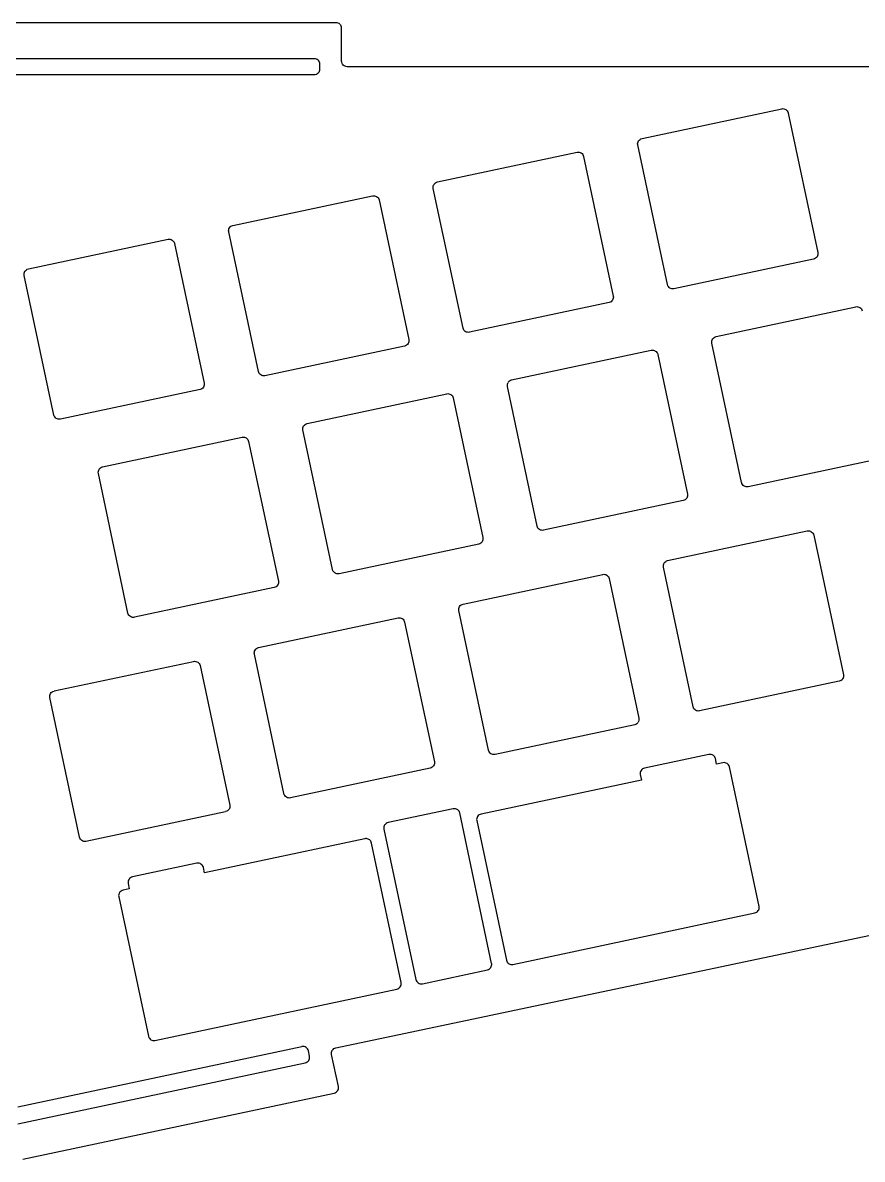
# Model space of a CAD drawing. Header units: millimetres. Extents: x 16 to 293, y 10 to 114.
# Drawn here: x 154 to 230.5, y 10.1 to 113.6 of the extents above; entities that cross this region are included whole.
import ezdxf

# ---------------------------------------------------------------- set-up
doc = ezdxf.new("R2010")
doc.units = ezdxf.units.MM
doc.layers.get('0').update_dxf_attribs({"lineweight": 25, "true_color": 0x000000})

# ---------------------------------------------------------------- blocks, each defined once
blk = doc.blocks.new('plate')
for p, q in [((29.35, 48.56), (-29.65, 48.56)), ((29.45, 48.55), (29.35, 48.56)), ((29.54, 48.52), (29.45, 48.55)), ((29.63, 48.48), (29.54, 48.52)), ((29.7, 48.42), (29.63, 48.48)), ((29.77, 48.34), (29.71, 48.41)), ((29.81, 48.25), (29.77, 48.34)), ((29.84, 48.16), (29.81, 48.25)), ((29.85, 48.06), (29.84, 48.16)), ((29.85, 45.06), (29.85, 48.06)), ((-27.65, 45.31), (27.35, 45.31)), ((27.35, 45.31), (27.44, 45.3)), ((27.44, 45.3), (27.53, 45.28)), ((27.53, 45.28), (27.62, 45.23)), ((27.62, 45.23), (27.7, 45.17)), ((27.7, 45.17), (27.76, 45.09)), ((27.76, 45.09), (27.81, 45.01)), ((27.81, 45.01), (27.84, 44.91)), ((27.84, 44.91), (27.85, 44.82)), ((27.85, 44.81), (27.85, 44.31)), ((29.86, 44.96), (29.85, 45.06)), ((29.89, 44.86), (29.86, 44.96)), ((29.93, 44.78), (29.89, 44.86)), ((30, 44.71), (29.93, 44.78)), ((30.07, 44.65), (30, 44.71)), ((30.16, 44.6), (30.07, 44.65)), ((30.25, 44.57), (30.16, 44.6)), ((30.35, 44.56), (30.25, 44.57)), ((94.59, 44.56), (30.35, 44.56)), ((27.35, 43.81), (-27.65, 43.81)), ((27.45, 43.82), (27.35, 43.81)), ((27.55, 43.85), (27.45, 43.82)), ((27.63, 43.9), (27.55, 43.85)), ((27.7, 43.96), (27.63, 43.9)), ((27.77, 44.04), (27.71, 43.96)), ((27.81, 44.12), (27.77, 44.04)), ((27.84, 44.21), (27.81, 44.12)), ((27.85, 44.31), (27.84, 44.21)), ((57.22, 38.02), (69.94, 40.73)), ((57.22, 38.02), (69.94, 40.73)), ((69.94, 40.73), (70.03, 40.74)), ((69.94, 40.73), (70.03, 40.74)), ((70.03, 40.74), (70.13, 40.73)), ((70.03, 40.74), (70.13, 40.73)), ((70.13, 40.73), (70.22, 40.7)), ((70.13, 40.73), (70.22, 40.7)), ((70.22, 40.7), (70.31, 40.66)), ((70.22, 40.7), (70.31, 40.66)), ((70.31, 40.66), (70.39, 40.6)), ((70.31, 40.66), (70.39, 40.6)), ((70.39, 40.6), (70.45, 40.53)), ((70.39, 40.6), (70.45, 40.53)), ((70.45, 40.53), (70.49, 40.45)), ((70.45, 40.53), (70.49, 40.45)), ((70.49, 40.45), (70.53, 40.35)), ((70.49, 40.45), (70.53, 40.35)), ((70.53, 40.34), (73.23, 27.62)), ((70.53, 40.34), (73.23, 27.62)), ((56.82, 37.53), (56.83, 37.63)), ((56.82, 37.53), (56.83, 37.63)), ((56.84, 37.43), (56.82, 37.53)), ((56.84, 37.43), (56.82, 37.53)), ((56.83, 37.63), (56.86, 37.72)), ((56.83, 37.63), (56.86, 37.72)), ((59.54, 24.71), (56.84, 37.43)), ((59.54, 24.71), (56.84, 37.43)), ((56.86, 37.72), (56.9, 37.8)), ((56.86, 37.72), (56.9, 37.8)), ((56.91, 37.81), (56.96, 37.88)), ((56.91, 37.81), (56.96, 37.88)), ((56.96, 37.88), (57.04, 37.94)), ((56.96, 37.88), (57.04, 37.94)), ((57.04, 37.94), (57.12, 37.99)), ((57.04, 37.94), (57.12, 37.99)), ((57.12, 37.99), (57.22, 38.02)), ((57.12, 37.99), (57.22, 38.02)), ((38.59, 34.06), (51.3, 36.77)), ((38.59, 34.06), (51.3, 36.77)), ((51.3, 36.77), (51.4, 36.78)), ((51.3, 36.77), (51.4, 36.78)), ((51.4, 36.78), (51.49, 36.77)), ((51.4, 36.78), (51.49, 36.77)), ((51.49, 36.77), (51.58, 36.74)), ((51.49, 36.77), (51.58, 36.74)), ((51.58, 36.74), (51.67, 36.7)), ((51.58, 36.74), (51.67, 36.7)), ((51.67, 36.7), (51.75, 36.64)), ((51.67, 36.7), (51.75, 36.64)), ((51.75, 36.64), (51.82, 36.56)), ((51.75, 36.64), (51.82, 36.56)), ((51.82, 36.56), (51.86, 36.48)), ((51.82, 36.56), (51.86, 36.48)), ((51.86, 36.48), (51.89, 36.39)), ((51.86, 36.48), (51.89, 36.39)), ((51.9, 36.38), (54.6, 23.67)), ((51.9, 36.38), (54.6, 23.67)), ((38.19, 33.57), (38.2, 33.67)), ((38.19, 33.57), (38.2, 33.67)), ((38.2, 33.47), (38.19, 33.57)), ((38.2, 33.47), (38.19, 33.57)), ((38.2, 33.67), (38.23, 33.76)), ((38.2, 33.67), (38.23, 33.76)), ((40.91, 20.75), (38.2, 33.47)), ((40.91, 20.75), (38.2, 33.47)), ((38.23, 33.76), (38.27, 33.84)), ((38.23, 33.76), (38.27, 33.84)), ((38.27, 33.85), (38.33, 33.92)), ((38.27, 33.85), (38.33, 33.92)), ((38.33, 33.92), (38.4, 33.98)), ((38.33, 33.92), (38.4, 33.98)), ((38.4, 33.98), (38.49, 34.03)), ((38.4, 33.98), (38.49, 34.03)), ((38.49, 34.03), (38.58, 34.06)), ((38.49, 34.03), (38.58, 34.06)), ((19.95, 30.1), (32.67, 32.8)), ((19.95, 30.1), (32.67, 32.8)), ((32.67, 32.8), (32.76, 32.81)), ((32.67, 32.8), (32.76, 32.81)), ((32.76, 32.81), (32.85, 32.81)), ((32.76, 32.81), (32.85, 32.81)), ((32.85, 32.81), (32.95, 32.78)), ((32.85, 32.81), (32.95, 32.78)), ((32.95, 32.78), (33.04, 32.74)), ((32.95, 32.78), (33.04, 32.74)), ((33.04, 32.74), (33.11, 32.68)), ((33.04, 32.74), (33.11, 32.68)), ((33.11, 32.68), (33.18, 32.61)), ((33.11, 32.68), (33.18, 32.61)), ((33.18, 32.61), (33.23, 32.53)), ((33.18, 32.61), (33.23, 32.53)), ((33.23, 32.53), (33.26, 32.43)), ((33.23, 32.53), (33.26, 32.43)), ((33.26, 32.42), (35.97, 19.7)), ((33.26, 32.42), (35.97, 19.7)), ((19.77, 30.02), (19.86, 30.07)), ((19.77, 30.02), (19.86, 30.07)), ((19.86, 30.07), (19.95, 30.1)), ((19.86, 30.07), (19.95, 30.1)), ((19.56, 29.6), (19.57, 29.7)), ((19.56, 29.6), (19.57, 29.7)), ((19.57, 29.51), (19.56, 29.6)), ((19.57, 29.51), (19.56, 29.6)), ((19.57, 29.7), (19.59, 29.79)), ((19.57, 29.7), (19.59, 29.79)), ((22.27, 16.79), (19.57, 29.51)), ((22.27, 16.79), (19.57, 29.51)), ((19.59, 29.79), (19.64, 29.88)), ((19.59, 29.79), (19.64, 29.88)), ((19.64, 29.88), (19.69, 29.96)), ((19.64, 29.88), (19.69, 29.96)), ((19.69, 29.96), (19.77, 30.02)), ((19.69, 29.96), (19.77, 30.02)), ((1.32, 26.14), (14.04, 28.84)), ((1.32, 26.14), (14.04, 28.84)), ((14.04, 28.84), (14.13, 28.85)), ((14.04, 28.84), (14.13, 28.85)), ((14.13, 28.85), (14.23, 28.85)), ((14.13, 28.85), (14.23, 28.85)), ((14.23, 28.85), (14.32, 28.82)), ((14.23, 28.85), (14.32, 28.82)), ((14.32, 28.82), (14.41, 28.77)), ((14.32, 28.82), (14.41, 28.77)), ((14.41, 28.77), (14.49, 28.71)), ((14.41, 28.77), (14.49, 28.71)), ((14.49, 28.71), (14.55, 28.64)), ((14.49, 28.71), (14.55, 28.64)), ((14.55, 28.64), (14.6, 28.56)), ((14.55, 28.64), (14.6, 28.56)), ((14.6, 28.56), (14.63, 28.47)), ((14.6, 28.56), (14.63, 28.47)), ((14.63, 28.46), (17.33, 15.74)), ((14.63, 28.46), (17.33, 15.74)), ((72.85, 27.03), (60.13, 24.33)), ((72.85, 27.03), (60.13, 24.33)), ((72.94, 27.06), (72.85, 27.03)), ((72.94, 27.06), (72.85, 27.03)), ((73.03, 27.11), (72.94, 27.06)), ((73.03, 27.11), (72.94, 27.06)), ((73.1, 27.17), (73.03, 27.11)), ((73.1, 27.17), (73.03, 27.11)), ((73.16, 27.25), (73.1, 27.17)), ((73.16, 27.25), (73.1, 27.17)), ((73.21, 27.34), (73.16, 27.25)), ((73.21, 27.34), (73.16, 27.25)), ((73.24, 27.43), (73.21, 27.34)), ((73.24, 27.43), (73.21, 27.34)), ((73.23, 27.62), (73.24, 27.53)), ((73.23, 27.62), (73.24, 27.53)), ((73.24, 27.53), (73.24, 27.43)), ((73.24, 27.53), (73.24, 27.43)), ((0.96, 25.84), (1, 25.92)), ((0.96, 25.84), (1, 25.92)), ((1.01, 25.92), (1.06, 26)), ((1.01, 25.92), (1.06, 26)), ((1.06, 26), (1.14, 26.06)), ((1.06, 26), (1.14, 26.06)), ((1.14, 26.06), (1.22, 26.11)), ((1.14, 26.06), (1.22, 26.11)), ((1.22, 26.11), (1.32, 26.14)), ((1.22, 26.11), (1.32, 26.14)), ((0.92, 25.64), (0.93, 25.74)), ((0.92, 25.64), (0.93, 25.74)), ((0.94, 25.55), (0.92, 25.64)), ((0.94, 25.55), (0.92, 25.64)), ((0.93, 25.74), (0.96, 25.84)), ((0.93, 25.74), (0.96, 25.84)), ((3.64, 12.83), (0.94, 25.55)), ((3.64, 12.83), (0.94, 25.55)), ((59.57, 24.61), (59.54, 24.71)), ((59.57, 24.61), (59.54, 24.71)), ((59.62, 24.53), (59.57, 24.61)), ((59.62, 24.53), (59.57, 24.61)), ((59.68, 24.46), (59.62, 24.53)), ((59.68, 24.46), (59.62, 24.53)), ((59.76, 24.4), (59.68, 24.46)), ((59.76, 24.4), (59.68, 24.46)), ((59.84, 24.35), (59.76, 24.4)), ((59.84, 24.35), (59.76, 24.4)), ((59.94, 24.33), (59.84, 24.35)), ((59.94, 24.33), (59.84, 24.35)), ((60.04, 24.32), (59.94, 24.33)), ((60.04, 24.32), (59.94, 24.33)), ((60.13, 24.33), (60.04, 24.32)), ((60.13, 24.33), (60.04, 24.32)), ((54.21, 23.07), (41.5, 20.37)), ((54.21, 23.07), (41.5, 20.37)), ((54.31, 23.1), (54.22, 23.07)), ((54.31, 23.1), (54.22, 23.07)), ((54.4, 23.15), (54.31, 23.1)), ((54.4, 23.15), (54.31, 23.1)), ((54.47, 23.22), (54.4, 23.15)), ((54.47, 23.22), (54.4, 23.15)), ((54.53, 23.29), (54.47, 23.22)), ((54.53, 23.29), (54.47, 23.22)), ((54.57, 23.38), (54.53, 23.29)), ((54.57, 23.38), (54.53, 23.29)), ((54.6, 23.47), (54.57, 23.38)), ((54.6, 23.47), (54.57, 23.38)), ((54.6, 23.67), (54.61, 23.57)), ((54.6, 23.67), (54.61, 23.57)), ((54.61, 23.57), (54.6, 23.47)), ((54.61, 23.57), (54.6, 23.47)), ((63.98, 19.98), (76.69, 22.69)), ((63.98, 19.98), (76.69, 22.69)), ((76.69, 22.69), (76.79, 22.7)), ((76.69, 22.69), (76.79, 22.7)), ((76.79, 22.7), (76.88, 22.69)), ((76.79, 22.7), (76.88, 22.69)), ((76.88, 22.69), (76.98, 22.66)), ((76.88, 22.69), (76.98, 22.66)), ((76.98, 22.66), (77.07, 22.62)), ((76.98, 22.66), (77.07, 22.62)), ((77.07, 22.62), (77.14, 22.56)), ((77.07, 22.62), (77.14, 22.56)), ((77.14, 22.56), (77.2, 22.49)), ((77.14, 22.56), (77.2, 22.49)), ((77.2, 22.49), (77.25, 22.41)), ((77.2, 22.49), (77.25, 22.41)), ((77.25, 22.41), (77.28, 22.31)), ((77.25, 22.41), (77.28, 22.31)), ((40.94, 20.65), (40.91, 20.75)), ((40.94, 20.65), (40.91, 20.75)), ((35.97, 19.7), (35.98, 19.61)), ((35.97, 19.7), (35.98, 19.61)), ((40.98, 20.57), (40.94, 20.65)), ((40.98, 20.57), (40.94, 20.65)), ((41.04, 20.5), (40.98, 20.57)), ((41.04, 20.5), (40.98, 20.57)), ((41.12, 20.44), (41.04, 20.5)), ((41.12, 20.44), (41.04, 20.5)), ((41.21, 20.39), (41.12, 20.44)), ((41.21, 20.39), (41.12, 20.44)), ((41.31, 20.37), (41.21, 20.39)), ((41.31, 20.37), (41.21, 20.39)), ((41.4, 20.36), (41.31, 20.37)), ((41.4, 20.36), (41.31, 20.37)), ((41.5, 20.37), (41.4, 20.36)), ((41.5, 20.37), (41.4, 20.36)), ((63.59, 19.58), (63.62, 19.68)), ((63.59, 19.58), (63.62, 19.68)), ((63.62, 19.68), (63.66, 19.76)), ((63.62, 19.68), (63.66, 19.76)), ((63.66, 19.77), (63.72, 19.84)), ((63.66, 19.77), (63.72, 19.84)), ((63.72, 19.84), (63.79, 19.9)), ((63.72, 19.84), (63.79, 19.9)), ((63.79, 19.9), (63.88, 19.95)), ((63.79, 19.9), (63.88, 19.95)), ((63.88, 19.95), (63.97, 19.98)), ((63.88, 19.95), (63.97, 19.98)), ((35.58, 19.11), (22.86, 16.41)), ((35.58, 19.11), (22.86, 16.41)), ((35.68, 19.14), (35.58, 19.11)), ((35.68, 19.14), (35.58, 19.11)), ((35.77, 19.19), (35.68, 19.14)), ((35.77, 19.19), (35.68, 19.14)), ((35.84, 19.26), (35.77, 19.19)), ((35.84, 19.26), (35.77, 19.19)), ((35.9, 19.33), (35.84, 19.26)), ((35.9, 19.33), (35.84, 19.26)), ((35.94, 19.42), (35.9, 19.33)), ((35.94, 19.42), (35.9, 19.33)), ((35.97, 19.51), (35.94, 19.42)), ((35.97, 19.51), (35.94, 19.42)), ((35.98, 19.61), (35.97, 19.51)), ((35.98, 19.61), (35.97, 19.51)), ((45.34, 16.02), (58.06, 18.73)), ((45.34, 16.02), (58.06, 18.73)), ((58.06, 18.73), (58.16, 18.74)), ((58.06, 18.73), (58.16, 18.74)), ((58.16, 18.74), (58.25, 18.73)), ((58.16, 18.74), (58.25, 18.73)), ((58.25, 18.73), (58.34, 18.71)), ((58.25, 18.73), (58.34, 18.71)), ((58.34, 18.71), (58.43, 18.66)), ((58.34, 18.71), (58.43, 18.66)), ((58.43, 18.66), (58.5, 18.61)), ((58.43, 18.66), (58.5, 18.61)), ((63.58, 19.48), (63.59, 19.58)), ((63.58, 19.48), (63.59, 19.58)), ((63.59, 19.39), (63.58, 19.48)), ((63.59, 19.39), (63.58, 19.48)), ((66.29, 6.68), (63.59, 19.39)), ((66.29, 6.68), (63.59, 19.39)), ((58.5, 18.61), (58.57, 18.53)), ((58.5, 18.61), (58.57, 18.53)), ((58.57, 18.53), (58.62, 18.45)), ((58.57, 18.53), (58.62, 18.45)), ((58.62, 18.45), (58.65, 18.35)), ((58.62, 18.45), (58.65, 18.35)), ((58.65, 18.34), (61.36, 5.63)), ((58.65, 18.34), (61.36, 5.63)), ((22.3, 16.69), (22.27, 16.78)), ((22.3, 16.69), (22.27, 16.78)), ((22.35, 16.61), (22.3, 16.69)), ((22.35, 16.61), (22.3, 16.69)), ((22.41, 16.54), (22.35, 16.61)), ((22.41, 16.54), (22.35, 16.61)), ((17.33, 15.54), (17.31, 15.45)), ((17.33, 15.54), (17.31, 15.45)), ((17.33, 15.74), (17.34, 15.64)), ((17.33, 15.74), (17.34, 15.64)), ((17.34, 15.64), (17.33, 15.54)), ((17.34, 15.64), (17.33, 15.54)), ((22.49, 16.48), (22.41, 16.54)), ((22.49, 16.48), (22.41, 16.54)), ((22.58, 16.43), (22.49, 16.48)), ((22.58, 16.43), (22.49, 16.48)), ((22.67, 16.4), (22.58, 16.43)), ((22.67, 16.4), (22.58, 16.43)), ((22.77, 16.4), (22.67, 16.4)), ((22.77, 16.4), (22.67, 16.4)), ((22.86, 16.41), (22.77, 16.4)), ((22.86, 16.41), (22.77, 16.4)), ((44.95, 15.53), (44.96, 15.63)), ((44.95, 15.53), (44.96, 15.63)), ((44.96, 15.63), (44.98, 15.72)), ((44.96, 15.63), (44.98, 15.72)), ((44.98, 15.72), (45.03, 15.8)), ((44.98, 15.72), (45.03, 15.8)), ((45.03, 15.81), (45.09, 15.88)), ((45.03, 15.81), (45.09, 15.88)), ((45.09, 15.88), (45.16, 15.94)), ((45.09, 15.88), (45.16, 15.94)), ((45.16, 15.94), (45.25, 15.99)), ((45.16, 15.94), (45.25, 15.99)), ((45.25, 15.99), (45.34, 16.02)), ((45.25, 15.99), (45.34, 16.02)), ((16.95, 15.15), (4.23, 12.45)), ((16.95, 15.15), (4.23, 12.45)), ((17.05, 15.18), (16.95, 15.15)), ((17.05, 15.18), (16.95, 15.15)), ((17.13, 15.23), (17.05, 15.18)), ((17.13, 15.23), (17.05, 15.18)), ((17.2, 15.29), (17.13, 15.23)), ((17.2, 15.29), (17.13, 15.23)), ((17.26, 15.37), (17.2, 15.29)), ((17.26, 15.37), (17.2, 15.29)), ((17.31, 15.45), (17.26, 15.37)), ((17.31, 15.45), (17.26, 15.37)), ((26.71, 12.06), (39.43, 14.76)), ((26.71, 12.06), (39.43, 14.76)), ((39.43, 14.76), (39.53, 14.78)), ((39.43, 14.76), (39.53, 14.78)), ((39.53, 14.78), (39.62, 14.77)), ((39.53, 14.78), (39.62, 14.77)), ((39.62, 14.77), (39.71, 14.74)), ((39.62, 14.77), (39.71, 14.74)), ((39.71, 14.74), (39.8, 14.7)), ((39.71, 14.74), (39.8, 14.7)), ((39.8, 14.69), (39.88, 14.63)), ((39.8, 14.69), (39.88, 14.63)), ((39.88, 14.63), (39.94, 14.57)), ((39.88, 14.63), (39.94, 14.57)), ((39.94, 14.57), (39.99, 14.48)), ((39.94, 14.57), (39.99, 14.48)), ((44.96, 15.43), (44.95, 15.53)), ((44.96, 15.43), (44.95, 15.53)), ((47.66, 2.72), (44.96, 15.43)), ((47.66, 2.72), (44.96, 15.43)), ((39.99, 14.48), (40.02, 14.38)), ((39.99, 14.48), (40.02, 14.38)), ((40.02, 14.38), (42.72, 1.66)), ((40.02, 14.38), (42.72, 1.66)), ((3.67, 12.73), (3.64, 12.83)), ((3.67, 12.73), (3.64, 12.83)), ((3.72, 12.65), (3.67, 12.73)), ((3.72, 12.65), (3.67, 12.73)), ((3.78, 12.58), (3.72, 12.65)), ((3.78, 12.58), (3.72, 12.65)), ((3.86, 12.52), (3.78, 12.58)), ((3.86, 12.52), (3.78, 12.58)), ((3.95, 12.47), (3.86, 12.51)), ((3.95, 12.47), (3.86, 12.51)), ((4.04, 12.44), (3.95, 12.47)), ((4.04, 12.44), (3.95, 12.47)), ((4.13, 12.44), (4.04, 12.44)), ((4.13, 12.44), (4.04, 12.44)), ((4.23, 12.45), (4.13, 12.44)), ((4.23, 12.45), (4.13, 12.44)), ((26.31, 11.56), (26.32, 11.66)), ((26.31, 11.56), (26.32, 11.66)), ((26.33, 11.47), (26.31, 11.56)), ((26.33, 11.47), (26.31, 11.56)), ((26.32, 11.66), (26.35, 11.76)), ((26.32, 11.66), (26.35, 11.76)), ((29.03, -1.25), (26.33, 11.47)), ((29.03, -1.25), (26.33, 11.47)), ((26.35, 11.76), (26.39, 11.85)), ((26.35, 11.76), (26.39, 11.85)), ((26.39, 11.85), (26.46, 11.92)), ((26.39, 11.85), (26.46, 11.92)), ((26.46, 11.92), (26.53, 11.98)), ((26.46, 11.92), (26.53, 11.98)), ((26.53, 11.98), (26.61, 12.03)), ((26.53, 11.98), (26.61, 12.03)), ((26.61, 12.03), (26.7, 12.06)), ((26.61, 12.03), (26.7, 12.06)), ((8.07, 8.1), (20.79, 10.8)), ((8.07, 8.1), (20.79, 10.8)), ((20.79, 10.8), (20.89, 10.82)), ((20.79, 10.8), (20.89, 10.82)), ((20.89, 10.82), (20.99, 10.81)), ((20.89, 10.82), (20.99, 10.81)), ((20.99, 10.81), (21.08, 10.78)), ((20.99, 10.81), (21.08, 10.78)), ((21.08, 10.78), (21.16, 10.74)), ((21.08, 10.78), (21.16, 10.74)), ((21.17, 10.74), (21.24, 10.67)), ((21.17, 10.74), (21.24, 10.67)), ((21.24, 10.67), (21.3, 10.6)), ((21.24, 10.67), (21.3, 10.6)), ((21.3, 10.6), (21.35, 10.51)), ((21.3, 10.6), (21.35, 10.51)), ((21.35, 10.51), (21.38, 10.42)), ((21.35, 10.51), (21.38, 10.42)), ((21.38, 10.42), (24.09, -2.3)), ((21.38, 10.42), (24.09, -2.3)), ((79.6, 8.99), (66.89, 6.29)), ((79.6, 8.99), (66.89, 6.29)), ((7.68, 7.61), (7.69, 7.71)), ((7.68, 7.61), (7.69, 7.71)), ((7.69, 7.51), (7.68, 7.61)), ((7.69, 7.51), (7.68, 7.61)), ((7.69, 7.71), (7.72, 7.8)), ((7.69, 7.71), (7.72, 7.8)), ((10.39, -5.21), (7.69, 7.51)), ((10.39, -5.21), (7.69, 7.51)), ((7.72, 7.8), (7.76, 7.89)), ((7.72, 7.8), (7.76, 7.89)), ((7.76, 7.89), (7.82, 7.96)), ((7.76, 7.89), (7.82, 7.96)), ((7.82, 7.96), (7.89, 8.02)), ((7.82, 7.96), (7.89, 8.02)), ((7.89, 8.02), (7.97, 8.07)), ((7.89, 8.02), (7.97, 8.07)), ((7.97, 8.07), (8.07, 8.1)), ((7.97, 8.07), (8.07, 8.1)), ((66.32, 6.58), (66.3, 6.67)), ((66.32, 6.58), (66.3, 6.67)), ((66.37, 6.49), (66.32, 6.58)), ((66.37, 6.49), (66.32, 6.58)), ((66.44, 6.42), (66.37, 6.49)), ((66.44, 6.42), (66.37, 6.49)), ((66.51, 6.36), (66.44, 6.42)), ((66.51, 6.36), (66.44, 6.42)), ((66.6, 6.31), (66.52, 6.36)), ((66.6, 6.31), (66.52, 6.36)), ((66.69, 6.29), (66.6, 6.31)), ((66.69, 6.29), (66.6, 6.31)), ((66.79, 6.28), (66.69, 6.29)), ((66.79, 6.28), (66.69, 6.29)), ((66.89, 6.29), (66.79, 6.28)), ((66.89, 6.29), (66.79, 6.28)), ((61.29, 5.25), (61.23, 5.18)), ((61.29, 5.25), (61.23, 5.18)), ((61.33, 5.34), (61.29, 5.25)), ((61.33, 5.34), (61.29, 5.25)), ((61.36, 5.43), (61.33, 5.34)), ((61.36, 5.43), (61.33, 5.34)), ((61.36, 5.63), (61.37, 5.53)), ((61.36, 5.63), (61.37, 5.53)), ((61.37, 5.53), (61.36, 5.43)), ((61.37, 5.53), (61.36, 5.43)), ((60.97, 5.03), (48.25, 2.33)), ((60.97, 5.03), (48.25, 2.33)), ((61.06, 5.06), (60.97, 5.03)), ((61.06, 5.06), (60.97, 5.03)), ((61.16, 5.11), (61.06, 5.06)), ((61.16, 5.11), (61.06, 5.06)), ((61.23, 5.18), (61.16, 5.11)), ((61.23, 5.18), (61.16, 5.11)), ((47.69, 2.62), (47.66, 2.71)), ((47.69, 2.62), (47.66, 2.71)), ((47.74, 2.53), (47.69, 2.62)), ((47.74, 2.53), (47.69, 2.62)), ((47.8, 2.46), (47.74, 2.53)), ((47.8, 2.46), (47.74, 2.53)), ((47.88, 2.4), (47.8, 2.46)), ((47.88, 2.4), (47.8, 2.46)), ((47.97, 2.35), (47.88, 2.4)), ((47.97, 2.35), (47.88, 2.4)), ((48.06, 2.33), (47.97, 2.35)), ((48.06, 2.33), (47.97, 2.35)), ((48.16, 2.32), (48.06, 2.33)), ((48.16, 2.32), (48.06, 2.33)), ((48.25, 2.33), (48.16, 2.32)), ((48.25, 2.33), (48.16, 2.32)), ((59.55, -0.43), (72.27, 2.27)), ((59.55, -0.43), (72.27, 2.27)), ((72.27, 2.27), (72.37, 2.28)), ((72.27, 2.27), (72.37, 2.28)), ((72.37, 2.28), (72.46, 2.27)), ((72.37, 2.28), (72.46, 2.27)), ((72.46, 2.27), (72.56, 2.25)), ((72.46, 2.27), (72.56, 2.25)), ((72.56, 2.25), (72.64, 2.2)), ((72.56, 2.25), (72.64, 2.2)), ((72.64, 2.2), (72.72, 2.14)), ((72.64, 2.2), (72.72, 2.14)), ((72.72, 2.14), (72.78, 2.07)), ((72.72, 2.14), (72.78, 2.07)), ((42.34, 1.07), (29.62, -1.63)), ((42.34, 1.07), (29.62, -1.63)), ((42.43, 1.1), (42.34, 1.07)), ((42.43, 1.1), (42.34, 1.07)), ((42.52, 1.15), (42.43, 1.1)), ((42.52, 1.15), (42.43, 1.1)), ((42.59, 1.21), (42.52, 1.15)), ((42.59, 1.21), (42.52, 1.15)), ((42.65, 1.29), (42.59, 1.21)), ((42.65, 1.29), (42.59, 1.21)), ((42.7, 1.37), (42.65, 1.29)), ((42.7, 1.37), (42.65, 1.29)), ((42.73, 1.47), (42.7, 1.37)), ((42.73, 1.47), (42.7, 1.37)), ((42.72, 1.66), (42.73, 1.57)), ((42.72, 1.66), (42.73, 1.57)), ((42.73, 1.57), (42.73, 1.47)), ((42.73, 1.57), (42.73, 1.47)), ((72.78, 2.07), (72.83, 1.99)), ((72.78, 2.07), (72.83, 1.99)), ((72.83, 1.99), (72.86, 1.89)), ((72.83, 1.99), (72.86, 1.89)), ((72.86, 1.89), (75.56, -10.83)), ((72.86, 1.89), (75.56, -10.83)), ((59.16, -0.83), (59.19, -0.74)), ((59.16, -0.83), (59.19, -0.74)), ((59.16, -0.93), (59.16, -0.83)), ((59.16, -0.93), (59.16, -0.83)), ((59.17, -1.03), (59.16, -0.93)), ((59.17, -1.03), (59.16, -0.93)), ((61.87, -13.74), (59.17, -1.03)), ((61.87, -13.74), (59.17, -1.03)), ((59.19, -0.74), (59.23, -0.65)), ((59.19, -0.74), (59.23, -0.65)), ((59.24, -0.65), (59.3, -0.57)), ((59.24, -0.65), (59.3, -0.57)), ((59.3, -0.57), (59.38, -0.51)), ((59.3, -0.57), (59.38, -0.51)), ((59.38, -0.51), (59.46, -0.46)), ((59.38, -0.51), (59.46, -0.46)), ((59.46, -0.46), (59.55, -0.43)), ((59.46, -0.46), (59.55, -0.43)), ((29.06, -1.35), (29.03, -1.25)), ((29.06, -1.35), (29.03, -1.25)), ((29.11, -1.43), (29.06, -1.35)), ((29.11, -1.43), (29.06, -1.35)), ((29.17, -1.5), (29.11, -1.43)), ((29.17, -1.5), (29.11, -1.43)), ((29.24, -1.56), (29.17, -1.5)), ((29.24, -1.56), (29.17, -1.5)), ((29.33, -1.61), (29.25, -1.56)), ((29.33, -1.61), (29.25, -1.56)), ((29.43, -1.63), (29.33, -1.61)), ((29.43, -1.63), (29.33, -1.61)), ((29.52, -1.64), (29.43, -1.63)), ((29.52, -1.64), (29.43, -1.63)), ((29.62, -1.63), (29.52, -1.64)), ((29.62, -1.63), (29.52, -1.64)), ((40.92, -4.39), (53.64, -1.69)), ((40.92, -4.39), (53.64, -1.69)), ((53.64, -1.69), (53.73, -1.68)), ((53.64, -1.69), (53.73, -1.68)), ((53.73, -1.68), (53.83, -1.69)), ((53.73, -1.68), (53.83, -1.69)), ((53.83, -1.69), (53.92, -1.71)), ((53.83, -1.69), (53.92, -1.71)), ((53.92, -1.71), (54, -1.75)), ((53.92, -1.71), (54, -1.75)), ((54, -1.75), (54.08, -1.82)), ((54, -1.75), (54.08, -1.82)), ((54.08, -1.82), (54.15, -1.89)), ((54.08, -1.82), (54.15, -1.89)), ((54.15, -1.89), (54.2, -1.97)), ((54.15, -1.89), (54.2, -1.97)), ((54.2, -1.97), (54.23, -2.07)), ((54.2, -1.97), (54.23, -2.07)), ((23.7, -2.89), (10.99, -5.59)), ((23.7, -2.89), (10.99, -5.59)), ((23.79, -2.86), (23.71, -2.89)), ((23.79, -2.86), (23.71, -2.89)), ((23.88, -2.81), (23.79, -2.86)), ((23.88, -2.81), (23.79, -2.86)), ((23.96, -2.75), (23.88, -2.81)), ((23.96, -2.75), (23.88, -2.81)), ((24.02, -2.67), (23.96, -2.75)), ((24.02, -2.67), (23.96, -2.75)), ((24.06, -2.58), (24.02, -2.67)), ((24.06, -2.58), (24.02, -2.67)), ((24.09, -2.49), (24.06, -2.58)), ((24.09, -2.49), (24.06, -2.58)), ((24.09, -2.3), (24.1, -2.39)), ((24.09, -2.3), (24.1, -2.39)), ((24.1, -2.39), (24.09, -2.49)), ((24.1, -2.39), (24.09, -2.49)), ((54.23, -2.07), (56.93, -14.79)), ((54.23, -2.07), (56.93, -14.79)), ((40.52, -4.89), (40.53, -4.79)), ((40.52, -4.89), (40.53, -4.79)), ((40.53, -4.99), (40.52, -4.89)), ((40.53, -4.99), (40.52, -4.89)), ((40.53, -4.79), (40.56, -4.7)), ((40.53, -4.79), (40.56, -4.7)), ((43.24, -17.7), (40.53, -4.99)), ((43.24, -17.7), (40.53, -4.99)), ((40.56, -4.7), (40.6, -4.61)), ((40.56, -4.7), (40.6, -4.61)), ((40.6, -4.61), (40.66, -4.53)), ((40.6, -4.61), (40.66, -4.53)), ((40.66, -4.53), (40.74, -4.47)), ((40.66, -4.53), (40.74, -4.47)), ((40.74, -4.47), (40.83, -4.42)), ((40.74, -4.47), (40.83, -4.42)), ((40.83, -4.42), (40.92, -4.39)), ((40.83, -4.42), (40.92, -4.39)), ((10.42, -5.3), (10.39, -5.21)), ((10.42, -5.3), (10.39, -5.21)), ((10.47, -5.39), (10.42, -5.3)), ((10.47, -5.39), (10.42, -5.3)), ((10.53, -5.46), (10.47, -5.39)), ((10.53, -5.46), (10.47, -5.39)), ((10.61, -5.52), (10.53, -5.46)), ((10.61, -5.52), (10.53, -5.46)), ((10.7, -5.57), (10.61, -5.52)), ((10.7, -5.57), (10.61, -5.52)), ((10.8, -5.6), (10.7, -5.57)), ((10.8, -5.6), (10.7, -5.57)), ((10.89, -5.6), (10.8, -5.6)), ((10.89, -5.6), (10.8, -5.6)), ((10.99, -5.59), (10.89, -5.6)), ((10.99, -5.59), (10.89, -5.6)), ((22.29, -8.35), (35, -5.65)), ((22.29, -8.35), (35, -5.65)), ((35, -5.65), (35.1, -5.64)), ((35, -5.65), (35.1, -5.64)), ((35.1, -5.64), (35.2, -5.65)), ((35.1, -5.64), (35.2, -5.65)), ((35.2, -5.65), (35.29, -5.67)), ((35.2, -5.65), (35.29, -5.67)), ((35.29, -5.67), (35.37, -5.72)), ((35.29, -5.67), (35.37, -5.72)), ((35.38, -5.72), (35.45, -5.78)), ((35.38, -5.72), (35.45, -5.78)), ((35.45, -5.78), (35.52, -5.86)), ((35.45, -5.78), (35.52, -5.86)), ((35.52, -5.86), (35.56, -5.94)), ((35.52, -5.86), (35.56, -5.94)), ((35.56, -5.94), (35.59, -6.03)), ((35.56, -5.94), (35.59, -6.03)), ((35.59, -6.04), (38.3, -18.75)), ((35.59, -6.04), (38.3, -18.75)), ((21.89, -8.86), (21.9, -8.76)), ((21.89, -8.86), (21.9, -8.76)), ((21.9, -8.95), (21.89, -8.86)), ((21.9, -8.95), (21.89, -8.86)), ((21.9, -8.76), (21.92, -8.67)), ((21.9, -8.76), (21.92, -8.67)), ((24.6, -21.66), (21.9, -8.95)), ((24.6, -21.66), (21.9, -8.95)), ((21.92, -8.67), (21.97, -8.58)), ((21.92, -8.67), (21.97, -8.58)), ((21.97, -8.58), (22.03, -8.5)), ((21.97, -8.58), (22.03, -8.5)), ((22.03, -8.5), (22.1, -8.43)), ((22.03, -8.5), (22.1, -8.43)), ((22.1, -8.43), (22.19, -8.39)), ((22.1, -8.43), (22.19, -8.39)), ((22.19, -8.39), (22.28, -8.36)), ((22.19, -8.39), (22.28, -8.36)), ((3.65, -12.31), (16.37, -9.61)), ((3.65, -12.31), (16.37, -9.61)), ((16.37, -9.61), (16.46, -9.6)), ((16.37, -9.61), (16.46, -9.6)), ((16.46, -9.6), (16.56, -9.61)), ((16.46, -9.6), (16.56, -9.61)), ((16.56, -9.61), (16.65, -9.64)), ((16.56, -9.61), (16.65, -9.64)), ((16.65, -9.64), (16.74, -9.68)), ((16.65, -9.64), (16.74, -9.68)), ((16.74, -9.68), (16.82, -9.74)), ((16.74, -9.68), (16.82, -9.74)), ((16.82, -9.74), (16.88, -9.81)), ((16.82, -9.74), (16.88, -9.81)), ((16.88, -9.81), (16.93, -9.9)), ((16.88, -9.81), (16.93, -9.9)), ((16.93, -9.9), (16.96, -9.99)), ((16.93, -9.9), (16.96, -9.99)), ((16.96, -10), (19.66, -22.71)), ((16.96, -10), (19.66, -22.71)), ((75.36, -11.34), (75.28, -11.39)), ((75.36, -11.34), (75.28, -11.39)), ((75.44, -11.28), (75.36, -11.34)), ((75.44, -11.28), (75.36, -11.34)), ((75.49, -11.21), (75.44, -11.28)), ((75.49, -11.21), (75.44, -11.28)), ((75.54, -11.12), (75.5, -11.2)), ((75.54, -11.12), (75.5, -11.2)), ((75.57, -11.02), (75.54, -11.12)), ((75.57, -11.02), (75.54, -11.12)), ((75.56, -10.83), (75.58, -10.92)), ((75.56, -10.83), (75.58, -10.92)), ((75.58, -10.92), (75.57, -11.02)), ((75.58, -10.92), (75.57, -11.02)), ((3.39, -12.46), (3.47, -12.4)), ((3.39, -12.46), (3.47, -12.4)), ((3.47, -12.4), (3.55, -12.35)), ((3.47, -12.4), (3.55, -12.35)), ((3.55, -12.35), (3.65, -12.32)), ((3.55, -12.35), (3.65, -12.32)), ((75.18, -11.42), (62.46, -14.13)), ((75.18, -11.42), (62.46, -14.13)), ((75.28, -11.39), (75.18, -11.42)), ((75.28, -11.39), (75.18, -11.42)), ((3.26, -12.71), (3.29, -12.62)), ((3.26, -12.71), (3.29, -12.62)), ((3.26, -12.81), (3.26, -12.71)), ((3.26, -12.81), (3.26, -12.71)), ((3.27, -12.91), (3.26, -12.81)), ((3.27, -12.91), (3.26, -12.81)), ((5.97, -25.62), (3.27, -12.91)), ((5.97, -25.62), (3.27, -12.91)), ((3.29, -12.62), (3.33, -12.53)), ((3.29, -12.62), (3.33, -12.53)), ((3.34, -12.53), (3.39, -12.46)), ((3.34, -12.53), (3.39, -12.46)), ((61.91, -13.85), (61.87, -13.75)), ((61.91, -13.85), (61.87, -13.75)), ((61.95, -13.93), (61.91, -13.85)), ((61.95, -13.93), (61.91, -13.85)), ((62.02, -14.01), (61.95, -13.93)), ((62.02, -14.01), (61.95, -13.93)), ((62.09, -14.06), (62.02, -14.01)), ((62.09, -14.06), (62.02, -14.01)), ((62.18, -14.11), (62.09, -14.06)), ((62.18, -14.11), (62.09, -14.06)), ((62.27, -14.13), (62.18, -14.11)), ((62.27, -14.13), (62.18, -14.11)), ((62.37, -14.14), (62.27, -14.13)), ((62.37, -14.14), (62.27, -14.13)), ((62.46, -14.13), (62.37, -14.14)), ((62.46, -14.13), (62.37, -14.14)), ((56.55, -15.38), (43.83, -18.09)), ((56.55, -15.38), (43.83, -18.09)), ((56.64, -15.35), (56.55, -15.38)), ((56.64, -15.35), (56.55, -15.38)), ((56.73, -15.3), (56.64, -15.35)), ((56.73, -15.3), (56.64, -15.35)), ((56.8, -15.24), (56.73, -15.3)), ((56.8, -15.24), (56.73, -15.3)), ((56.86, -15.17), (56.8, -15.24)), ((56.86, -15.17), (56.8, -15.24)), ((56.91, -15.08), (56.86, -15.16)), ((56.91, -15.08), (56.86, -15.16)), ((56.93, -14.98), (56.91, -15.08)), ((56.93, -14.98), (56.91, -15.08)), ((56.93, -14.79), (56.94, -14.88)), ((56.93, -14.79), (56.94, -14.88)), ((56.94, -14.88), (56.93, -14.98)), ((56.94, -14.88), (56.93, -14.98)), ((43.27, -17.79), (43.24, -17.71)), ((43.27, -17.79), (43.24, -17.71)), ((43.32, -17.88), (43.27, -17.79)), ((43.32, -17.88), (43.27, -17.79)), ((43.38, -17.96), (43.32, -17.88)), ((43.38, -17.96), (43.32, -17.88)), ((43.45, -18.02), (43.38, -17.96)), ((43.45, -18.02), (43.38, -17.96)), ((43.54, -18.06), (43.45, -18.02)), ((43.54, -18.06), (43.45, -18.02)), ((43.64, -18.09), (43.54, -18.06)), ((43.64, -18.09), (43.54, -18.06)), ((43.74, -18.1), (43.64, -18.09)), ((43.74, -18.1), (43.64, -18.09)), ((43.83, -18.09), (43.74, -18.1)), ((43.83, -18.09), (43.74, -18.1)), ((63.31, -18.09), (57.44, -19.33)), ((63.31, -18.09), (57.44, -19.33)), ((63.37, -18.08), (63.31, -18.09)), ((63.37, -18.08), (63.31, -18.09)), ((63.44, -18.08), (63.37, -18.08)), ((63.44, -18.08), (63.37, -18.08)), ((63.44, -18.08), (63.44, -18.08)), ((63.44, -18.08), (63.44, -18.08)), ((63.52, -18.09), (63.45, -18.08)), ((63.52, -18.09), (63.45, -18.08)), ((63.6, -18.11), (63.52, -18.09)), ((63.6, -18.11), (63.52, -18.09)), ((63.67, -18.15), (63.6, -18.11)), ((63.67, -18.15), (63.6, -18.11)), ((63.74, -18.2), (63.67, -18.15)), ((63.74, -18.2), (63.67, -18.15)), ((63.8, -18.25), (63.74, -18.2)), ((63.8, -18.25), (63.74, -18.2)), ((63.85, -18.32), (63.8, -18.25)), ((63.85, -18.32), (63.8, -18.25)), ((63.88, -18.39), (63.85, -18.32)), ((63.88, -18.39), (63.85, -18.32)), ((63.91, -18.47), (63.88, -18.39)), ((63.91, -18.47), (63.88, -18.39)), ((64.01, -18.96), (63.91, -18.47)), ((64.01, -18.96), (63.91, -18.47)), ((37.91, -19.35), (25.2, -22.05)), ((37.91, -19.35), (25.2, -22.05)), ((38.01, -19.31), (37.92, -19.35)), ((38.01, -19.31), (37.92, -19.35)), ((38.1, -19.26), (38.01, -19.31)), ((38.1, -19.26), (38.01, -19.31)), ((38.17, -19.2), (38.1, -19.26)), ((38.17, -19.2), (38.1, -19.26)), ((38.23, -19.13), (38.17, -19.2)), ((38.23, -19.13), (38.17, -19.2)), ((38.28, -19.03), (38.23, -19.13)), ((38.28, -19.03), (38.23, -19.13)), ((38.3, -18.94), (38.28, -19.03)), ((38.3, -18.94), (38.28, -19.03)), ((38.3, -18.75), (38.31, -18.85)), ((38.3, -18.75), (38.31, -18.85)), ((38.31, -18.85), (38.3, -18.94)), ((38.31, -18.85), (38.3, -18.94)), ((57.08, -19.64), (57.05, -19.73)), ((57.08, -19.64), (57.05, -19.73)), ((57.13, -19.55), (57.08, -19.64)), ((57.13, -19.55), (57.08, -19.64)), ((57.19, -19.47), (57.13, -19.55)), ((57.19, -19.47), (57.13, -19.55)), ((57.26, -19.41), (57.19, -19.47)), ((57.26, -19.41), (57.19, -19.47)), ((57.35, -19.36), (57.26, -19.41)), ((57.35, -19.36), (57.26, -19.41)), ((57.44, -19.33), (57.35, -19.36)), ((57.44, -19.33), (57.35, -19.36)), ((64.58, -18.84), (64.01, -18.96)), ((64.58, -18.84), (64.01, -18.96)), ((64.69, -18.83), (64.59, -18.84)), ((64.69, -18.83), (64.59, -18.84)), ((64.79, -18.84), (64.69, -18.83)), ((64.79, -18.84), (64.69, -18.83)), ((64.89, -18.87), (64.79, -18.84)), ((64.89, -18.87), (64.79, -18.84)), ((64.97, -18.91), (64.89, -18.87)), ((64.97, -18.91), (64.89, -18.87)), ((65.04, -18.97), (64.97, -18.91)), ((65.04, -18.97), (64.97, -18.91)), ((65.1, -19.05), (65.04, -18.97)), ((65.1, -19.05), (65.04, -18.97)), ((65.15, -19.13), (65.1, -19.05)), ((65.15, -19.13), (65.1, -19.05)), ((65.18, -19.22), (65.15, -19.13)), ((65.18, -19.22), (65.15, -19.13)), ((67.88, -31.94), (65.18, -19.22)), ((67.88, -31.94), (65.18, -19.22)), ((57.16, -20.42), (42.55, -23.52)), ((57.16, -20.42), (42.55, -23.52)), ((57.05, -19.73), (57.05, -19.83)), ((57.05, -19.73), (57.05, -19.83)), ((57.05, -19.83), (57.06, -19.92)), ((57.05, -19.83), (57.06, -19.92)), ((57.06, -19.93), (57.16, -20.42)), ((57.06, -19.93), (57.16, -20.42)), ((24.63, -21.76), (24.6, -21.67)), ((24.63, -21.76), (24.6, -21.67)), ((19.66, -22.71), (19.67, -22.81)), ((19.66, -22.71), (19.67, -22.81)), ((24.68, -21.84), (24.63, -21.76)), ((24.68, -21.84), (24.63, -21.76)), ((24.74, -21.92), (24.68, -21.84)), ((24.74, -21.92), (24.68, -21.84)), ((24.82, -21.98), (24.74, -21.92)), ((24.82, -21.98), (24.74, -21.92)), ((24.91, -22.03), (24.82, -21.98)), ((24.91, -22.03), (24.82, -21.98)), ((25.01, -22.05), (24.91, -22.03)), ((25.01, -22.05), (24.91, -22.03)), ((25.1, -22.06), (25.01, -22.05)), ((25.1, -22.06), (25.01, -22.05)), ((25.2, -22.05), (25.1, -22.06)), ((25.2, -22.05), (25.1, -22.06)), ((19.28, -23.31), (6.56, -26.01)), ((19.28, -23.31), (6.56, -26.01)), ((19.38, -23.27), (19.28, -23.3)), ((19.38, -23.27), (19.28, -23.3)), ((19.46, -23.22), (19.38, -23.27)), ((19.46, -23.22), (19.38, -23.27)), ((19.53, -23.17), (19.46, -23.22)), ((19.53, -23.17), (19.46, -23.22)), ((19.59, -23.09), (19.53, -23.17)), ((19.59, -23.09), (19.53, -23.17)), ((19.64, -23), (19.6, -23.09)), ((19.64, -23), (19.6, -23.09)), ((19.67, -22.91), (19.64, -23)), ((19.67, -22.91), (19.64, -23)), ((19.67, -22.81), (19.67, -22.91)), ((19.67, -22.81), (19.67, -22.91)), ((40.02, -23.04), (34.09, -24.3)), ((40.02, -23.04), (34.09, -24.3)), ((40.08, -23.03), (40.02, -23.04)), ((40.08, -23.03), (40.02, -23.04)), ((40.15, -23.03), (40.08, -23.03)), ((40.15, -23.03), (40.08, -23.03)), ((40.15, -23.03), (40.15, -23.03)), ((40.15, -23.03), (40.15, -23.03)), ((40.24, -23.04), (40.16, -23.03)), ((40.24, -23.04), (40.16, -23.03)), ((40.32, -23.07), (40.24, -23.04)), ((40.32, -23.07), (40.24, -23.04)), ((40.39, -23.1), (40.32, -23.07)), ((40.39, -23.1), (40.32, -23.07)), ((40.45, -23.15), (40.39, -23.1)), ((40.45, -23.15), (40.39, -23.1)), ((40.51, -23.21), (40.45, -23.15)), ((40.51, -23.21), (40.45, -23.15)), ((40.56, -23.27), (40.51, -23.21)), ((40.56, -23.27), (40.51, -23.21)), ((40.59, -23.34), (40.56, -23.27)), ((40.59, -23.34), (40.56, -23.27)), ((40.61, -23.42), (40.59, -23.34)), ((40.61, -23.42), (40.59, -23.34)), ((43.52, -37.12), (40.61, -23.42)), ((43.52, -37.12), (40.61, -23.42)), ((42.24, -23.74), (42.19, -23.83)), ((42.24, -23.74), (42.19, -23.83)), ((42.3, -23.66), (42.24, -23.74)), ((42.3, -23.66), (42.24, -23.74)), ((42.37, -23.6), (42.3, -23.66)), ((42.37, -23.6), (42.3, -23.66)), ((42.46, -23.55), (42.37, -23.6)), ((42.46, -23.55), (42.37, -23.6)), ((42.55, -23.52), (42.46, -23.55)), ((42.55, -23.52), (42.46, -23.55)), ((33.7, -24.69), (33.69, -24.8)), ((33.7, -24.69), (33.69, -24.8)), ((33.69, -24.8), (33.7, -24.89)), ((33.69, -24.8), (33.7, -24.89)), ((33.73, -24.6), (33.7, -24.69)), ((33.73, -24.6), (33.7, -24.69)), ((33.77, -24.51), (33.73, -24.6)), ((33.77, -24.51), (33.73, -24.6)), ((33.84, -24.43), (33.78, -24.51)), ((33.84, -24.43), (33.78, -24.51)), ((33.91, -24.37), (33.84, -24.43)), ((33.91, -24.37), (33.84, -24.43)), ((34, -24.33), (33.91, -24.37)), ((34, -24.33), (33.91, -24.37)), ((34.09, -24.3), (34, -24.33)), ((34.09, -24.3), (34, -24.33)), ((42.16, -23.92), (42.15, -24.01)), ((42.16, -23.92), (42.15, -24.01)), ((42.15, -24.01), (42.16, -24.11)), ((42.15, -24.01), (42.16, -24.11)), ((42.19, -23.83), (42.16, -23.92)), ((42.19, -23.83), (42.16, -23.92)), ((42.17, -24.11), (44.87, -36.83)), ((42.17, -24.11), (44.87, -36.83)), ((6, -25.72), (5.97, -25.63)), ((6, -25.72), (5.97, -25.63)), ((6.05, -25.81), (6, -25.72)), ((6.05, -25.81), (6, -25.72)), ((6.11, -25.88), (6.05, -25.81)), ((6.11, -25.88), (6.05, -25.81)), ((31.97, -25.77), (17.36, -28.88)), ((31.97, -25.77), (17.36, -28.88)), ((32.04, -25.76), (31.98, -25.77)), ((32.04, -25.76), (31.98, -25.77)), ((32.1, -25.76), (32.04, -25.76)), ((32.1, -25.76), (32.04, -25.76)), ((32.11, -25.76), (32.1, -25.76)), ((32.11, -25.76), (32.1, -25.76)), ((32.19, -25.77), (32.11, -25.76)), ((32.19, -25.77), (32.11, -25.76)), ((32.27, -25.8), (32.19, -25.77)), ((32.27, -25.8), (32.19, -25.77)), ((32.34, -25.83), (32.27, -25.8)), ((32.34, -25.83), (32.27, -25.8)), ((32.41, -25.88), (32.34, -25.83)), ((32.41, -25.88), (32.34, -25.83)), ((33.7, -24.89), (36.61, -38.58)), ((33.7, -24.89), (36.61, -38.58)), ((6.19, -25.94), (6.11, -25.88)), ((6.19, -25.94), (6.11, -25.88)), ((6.27, -25.98), (6.19, -25.94)), ((6.27, -25.98), (6.19, -25.94)), ((6.37, -26.01), (6.27, -25.98)), ((6.37, -26.01), (6.27, -25.98)), ((6.46, -26.02), (6.37, -26.01)), ((6.46, -26.02), (6.37, -26.01)), ((6.56, -26.01), (6.46, -26.02)), ((6.56, -26.01), (6.46, -26.02)), ((32.46, -25.94), (32.41, -25.88)), ((32.46, -25.94), (32.41, -25.88)), ((32.51, -26), (32.46, -25.94)), ((32.51, -26), (32.46, -25.94)), ((32.54, -26.08), (32.51, -26)), ((32.54, -26.08), (32.51, -26)), ((32.57, -26.16), (32.54, -26.08)), ((32.57, -26.16), (32.54, -26.08)), ((35.27, -38.87), (32.57, -26.16)), ((35.27, -38.87), (32.57, -26.16)), ((16.66, -28), (10.8, -29.25)), ((16.66, -28), (10.8, -29.25)), ((16.77, -27.99), (16.67, -28)), ((16.77, -27.99), (16.67, -28)), ((16.86, -28), (16.77, -27.99)), ((16.86, -28), (16.77, -27.99)), ((16.96, -28.03), (16.86, -28)), ((16.96, -28.03), (16.86, -28)), ((17.04, -28.07), (16.96, -28.03)), ((17.04, -28.07), (16.96, -28.03)), ((17.12, -28.13), (17.04, -28.07)), ((17.12, -28.13), (17.04, -28.07)), ((17.18, -28.21), (17.12, -28.13)), ((17.18, -28.21), (17.12, -28.13)), ((17.23, -28.29), (17.18, -28.21)), ((17.23, -28.29), (17.18, -28.21)), ((17.26, -28.39), (17.23, -28.29)), ((17.26, -28.39), (17.23, -28.29)), ((17.36, -28.88), (17.26, -28.39)), ((17.36, -28.88), (17.26, -28.39)), ((10.41, -29.64), (10.4, -29.73)), ((10.41, -29.64), (10.4, -29.73)), ((10.4, -29.73), (10.41, -29.83)), ((10.4, -29.73), (10.41, -29.83)), ((10.44, -29.54), (10.41, -29.64)), ((10.44, -29.54), (10.41, -29.64)), ((10.41, -29.84), (10.51, -30.33)), ((10.41, -29.84), (10.51, -30.33)), ((10.49, -29.46), (10.44, -29.54)), ((10.49, -29.46), (10.44, -29.54)), ((10.54, -29.39), (10.49, -29.46)), ((10.54, -29.39), (10.49, -29.46)), ((10.62, -29.32), (10.54, -29.39)), ((10.62, -29.32), (10.54, -29.39)), ((10.7, -29.28), (10.62, -29.32)), ((10.7, -29.28), (10.62, -29.32)), ((10.8, -29.25), (10.7, -29.28)), ((10.8, -29.25), (10.7, -29.28)), ((9.56, -30.84), (9.54, -30.93)), ((9.56, -30.84), (9.54, -30.93)), ((9.54, -30.93), (9.55, -31.04)), ((9.54, -30.93), (9.55, -31.04)), ((9.59, -30.74), (9.56, -30.84)), ((9.59, -30.74), (9.56, -30.84)), ((9.56, -31.05), (12.26, -43.76)), ((9.56, -31.05), (12.26, -43.76)), ((9.63, -30.66), (9.59, -30.74)), ((9.63, -30.66), (9.59, -30.74)), ((9.69, -30.59), (9.63, -30.66)), ((9.69, -30.59), (9.63, -30.66)), ((9.77, -30.53), (9.69, -30.59)), ((9.77, -30.53), (9.69, -30.59)), ((9.85, -30.48), (9.77, -30.53)), ((9.85, -30.48), (9.77, -30.53)), ((9.94, -30.45), (9.85, -30.48)), ((9.94, -30.45), (9.85, -30.48)), ((10.51, -30.33), (9.94, -30.45)), ((10.51, -30.33), (9.94, -30.45)), ((67.89, -32.04), (67.88, -31.95)), ((67.89, -32.04), (67.88, -31.95)), ((67.88, -32.15), (67.89, -32.04)), ((67.88, -32.15), (67.89, -32.04)), ((29.32, -44.82), (86.79, -32.69)), ((45.46, -37.22), (67.49, -32.53)), ((45.46, -37.22), (67.49, -32.53)), ((67.49, -32.53), (67.59, -32.5)), ((67.49, -32.53), (67.59, -32.5)), ((67.59, -32.5), (67.67, -32.46)), ((67.59, -32.5), (67.67, -32.46)), ((67.67, -32.46), (67.75, -32.39)), ((67.67, -32.46), (67.75, -32.39)), ((67.75, -32.39), (67.81, -32.32)), ((67.75, -32.39), (67.81, -32.32)), ((67.81, -32.32), (67.85, -32.24)), ((67.81, -32.32), (67.85, -32.24)), ((67.85, -32.24), (67.88, -32.15)), ((67.85, -32.24), (67.88, -32.15)), ((43.52, -37.32), (43.53, -37.23)), ((43.52, -37.32), (43.53, -37.23)), ((43.53, -37.23), (43.53, -37.12)), ((43.53, -37.23), (43.53, -37.12)), ((44.87, -36.83), (44.89, -36.92)), ((44.87, -36.83), (44.89, -36.92)), ((44.89, -36.92), (44.94, -37.01)), ((44.89, -36.92), (44.94, -37.01)), ((44.94, -37.01), (45, -37.08)), ((44.94, -37.01), (45, -37.08)), ((45, -37.08), (45.08, -37.14)), ((45, -37.08), (45.08, -37.14)), ((45.08, -37.15), (45.17, -37.19)), ((45.08, -37.15), (45.17, -37.19)), ((45.17, -37.19), (45.27, -37.22)), ((45.17, -37.19), (45.27, -37.22)), ((45.27, -37.22), (45.36, -37.23)), ((45.27, -37.22), (45.36, -37.23)), ((45.36, -37.23), (45.46, -37.22)), ((45.36, -37.23), (45.46, -37.22)), ((37.21, -38.97), (43.14, -37.71)), ((37.21, -38.97), (43.14, -37.71)), ((43.14, -37.71), (43.23, -37.68)), ((43.14, -37.71), (43.23, -37.68)), ((43.23, -37.68), (43.31, -37.63)), ((43.23, -37.68), (43.31, -37.63)), ((43.31, -37.63), (43.39, -37.57)), ((43.31, -37.63), (43.39, -37.57)), ((43.39, -37.57), (43.45, -37.5)), ((43.39, -37.57), (43.45, -37.5)), ((43.45, -37.5), (43.49, -37.42)), ((43.45, -37.5), (43.49, -37.42)), ((43.49, -37.42), (43.52, -37.32)), ((43.49, -37.42), (43.52, -37.32)), ((35.06, -39.39), (35.13, -39.33)), ((35.06, -39.39), (35.13, -39.33)), ((35.13, -39.33), (35.2, -39.25)), ((35.13, -39.33), (35.2, -39.25)), ((35.2, -39.25), (35.24, -39.17)), ((35.2, -39.25), (35.24, -39.17)), ((35.24, -39.17), (35.27, -39.08)), ((35.24, -39.17), (35.27, -39.08)), ((35.28, -38.98), (35.27, -38.88)), ((35.28, -38.98), (35.27, -38.88)), ((35.27, -39.08), (35.28, -38.98)), ((35.27, -39.08), (35.28, -38.98)), ((36.61, -38.58), (36.64, -38.67)), ((36.61, -38.58), (36.64, -38.67)), ((36.64, -38.67), (36.69, -38.76)), ((36.64, -38.67), (36.69, -38.76)), ((36.69, -38.76), (36.75, -38.84)), ((36.69, -38.76), (36.75, -38.84)), ((36.75, -38.84), (36.83, -38.9)), ((36.75, -38.84), (36.83, -38.9)), ((36.83, -38.9), (36.92, -38.95)), ((36.83, -38.9), (36.92, -38.95)), ((36.92, -38.95), (37.01, -38.97)), ((36.92, -38.95), (37.01, -38.97)), ((37.01, -38.97), (37.11, -38.98)), ((37.01, -38.97), (37.11, -38.98)), ((37.11, -38.98), (37.2, -38.97)), ((37.11, -38.98), (37.2, -38.97)), ((12.85, -44.15), (34.89, -39.46)), ((12.85, -44.15), (34.89, -39.46)), ((34.89, -39.46), (34.98, -39.43)), ((34.89, -39.46), (34.98, -39.43)), ((34.98, -39.43), (35.06, -39.39)), ((34.98, -39.43), (35.06, -39.39)), ((12.26, -43.76), (12.29, -43.86)), ((12.26, -43.76), (12.29, -43.86)), ((12.29, -43.86), (12.34, -43.94)), ((12.29, -43.86), (12.34, -43.94)), ((12.34, -43.94), (12.4, -44.02)), ((12.34, -43.94), (12.4, -44.02)), ((12.4, -44.02), (12.47, -44.08)), ((12.4, -44.02), (12.47, -44.08)), ((12.48, -44.08), (12.56, -44.12)), ((12.48, -44.08), (12.56, -44.12)), ((12.56, -44.12), (12.66, -44.15)), ((12.56, -44.12), (12.66, -44.15)), ((12.66, -44.15), (12.75, -44.16)), ((12.66, -44.15), (12.75, -44.16)), ((12.75, -44.16), (12.85, -44.15)), ((12.75, -44.16), (12.85, -44.15)), ((26.23, -44.71), (0.34, -50.21)), ((26.33, -44.69), (26.24, -44.7)), ((26.43, -44.7), (26.33, -44.69)), ((26.52, -44.73), (26.43, -44.7)), ((26.61, -44.78), (26.52, -44.73)), ((26.68, -44.84), (26.61, -44.78)), ((26.75, -44.91), (26.68, -44.84)), ((26.79, -44.99), (26.75, -44.91)), ((26.82, -45.09), (26.79, -44.99)), ((26.93, -45.58), (26.82, -45.09)), ((28.93, -45.22), (28.96, -45.12)), ((28.93, -45.32), (28.93, -45.22)), ((28.94, -45.41), (28.93, -45.32)), ((29.56, -48.35), (28.94, -45.41)), ((28.96, -45.12), (29, -45.04)), ((29.01, -45.04), (29.07, -44.96)), ((29.07, -44.96), (29.15, -44.89)), ((29.15, -44.89), (29.23, -44.85)), ((29.23, -44.85), (29.32, -44.82)), ((0.36, -51.74), (26.54, -46.17)), ((26.54, -46.17), (26.63, -46.14)), ((26.63, -46.14), (26.72, -46.1)), ((26.72, -46.1), (26.79, -46.04)), ((26.79, -46.04), (26.85, -45.96)), ((26.85, -45.96), (26.9, -45.88)), ((26.9, -45.88), (26.93, -45.79)), ((26.94, -45.68), (26.93, -45.59)), ((26.93, -45.79), (26.94, -45.68)), ((29.49, -48.72), (29.54, -48.63)), ((29.54, -48.63), (29.56, -48.54)), ((29.57, -48.45), (29.56, -48.35)), ((29.56, -48.54), (29.57, -48.45)), ((0.81, -54.97), (29.17, -48.94)), ((29.17, -48.94), (29.26, -48.91)), ((29.26, -48.91), (29.35, -48.86)), ((29.35, -48.86), (29.42, -48.8)), ((29.42, -48.8), (29.49, -48.73))]:
    blk.add_line(p, q)

msp = doc.modelspace()

# ---------------------------------------------------------------- block references
msp.add_blockref('plate', (153.22, 65.07))

doc.saveas('drawing.dxf')
